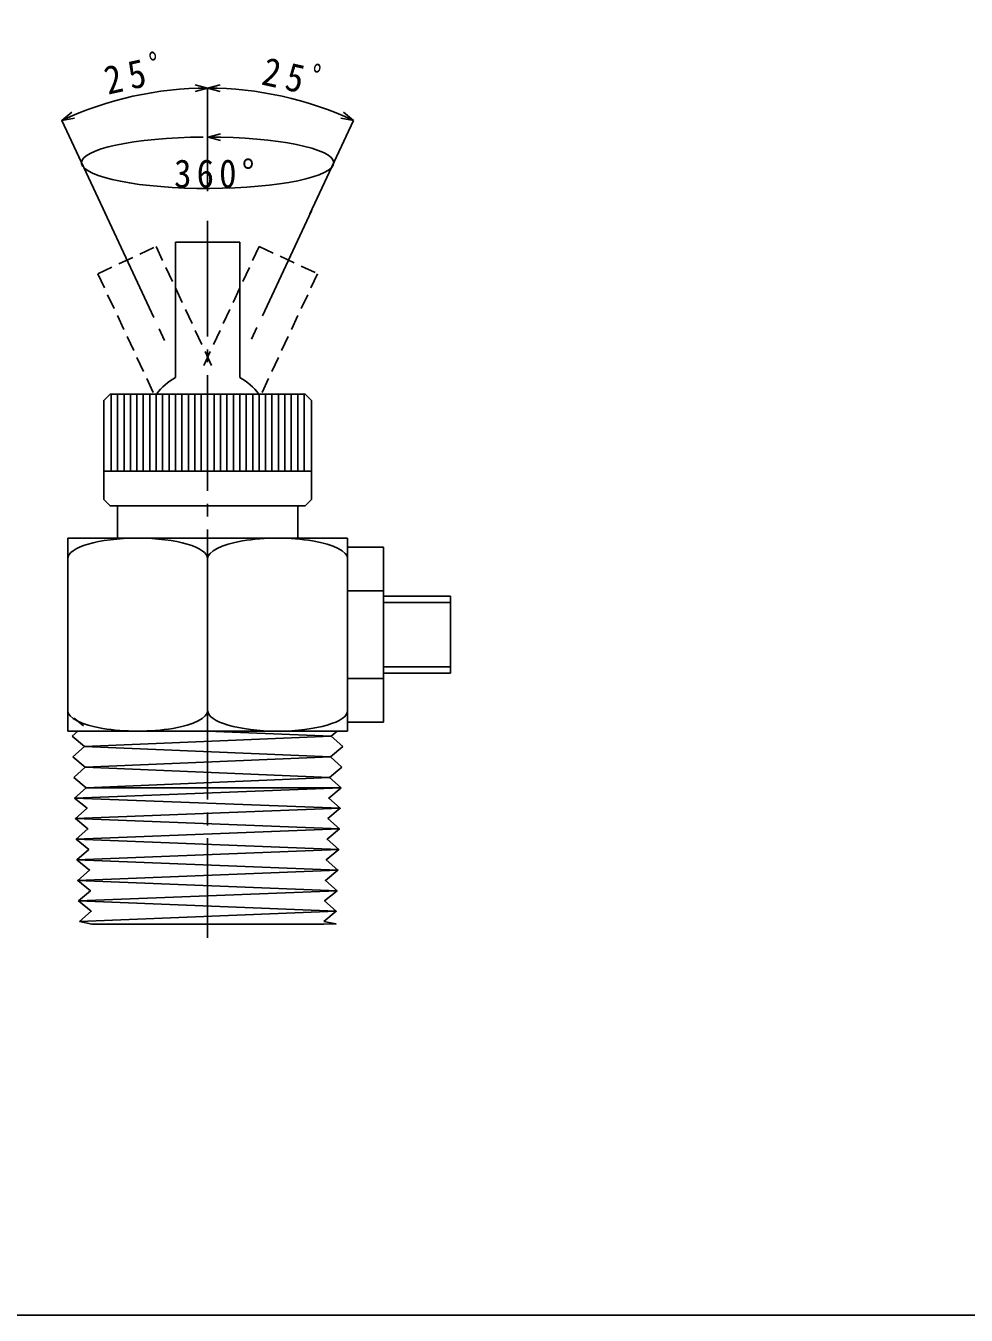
# Model space of a CAD drawing. Units: millimetres, scale not verified. Extents: x -140 to 140, y -97 to 99.
# Drawn here: x -6.1 to 67, y -96.9 to 3.3 of the extents above; entities that cross this region are included whole.
import ezdxf

# ---------------------------------------------------------------- set-up
doc = ezdxf.new("R2010")
doc.units = ezdxf.units.MM
doc.linetypes.add('CHAIN2', pattern=[12, 9, -1, 1, -1])
doc.linetypes.add('DASHED1', pattern=[1.8, 1.2, -0.6])
for name, color, linetype in [('0-0_図面枠', 7, 'Continuous'), ('0-1_ノズル', 3, 'Continuous'), ('0-6', 7, 'Continuous')]:
    doc.layers.add(name, color=color, linetype=linetype)
doc.styles.add('ＭＳ ゴシック', font='')
doc.styles.get('ＭＳ ゴシック').set_extended_font_data('MS Gothic')

msp = doc.modelspace()

# ---------------------------------------------------------------- linework, layer by layer
at = {"layer": '0-0_図面枠', "color": 5}
msp.add_lwpolyline([(-139.949, 99.1), (-139.949, -96.9), (140.051, -96.9), (140.051, 99.1)], dxfattribs=at)
msp.add_lwpolyline([(-139.949, 99.1), (-139.949, -96.9), (140.051, -96.9), (140.051, 99.1)], dxfattribs=at)
at = {"layer": '0-1_ノズル', "color": 7}
for p, q in [((8.023, -1.524), (7.057, -1.266)), ((8.023, -1.524), (7.057, -1.783)), ((8.023, -1.524), (8.989, -1.266)), ((8.023, -1.524), (8.989, -1.783)), ((8.023, -9.524), (8.023, -1.524)), ((-3.309, -4.037), (-2.543, -3.394)), ((19.355, -4.037), (18.371, -3.863)), ((19.355, -4.037), (18.589, -3.394)), ((15.974, -11.287), (19.355, -4.037)), ((8.053, -5.328), (9.019, -5.07)), ((8.053, -5.328), (9.019, -5.588)), ((0.523, -25.304), (0.523, -31.304)), ((1.023, -25.304), (1.023, -31.304)), ((1.523, -25.304), (1.523, -31.304)), ((2.023, -25.304), (2.023, -31.304)), ((2.523, -25.304), (2.523, -31.304)), ((3.023, -25.304), (3.023, -31.304)), ((3.523, -25.304), (3.523, -31.304)), ((4.023, -25.304), (4.023, -31.304)), ((4.523, -25.304), (4.523, -31.304)), ((5.023, -25.304), (5.023, -31.304)), ((5.523, -25.304), (5.523, -31.304)), ((6.023, -25.304), (6.023, -31.304)), ((6.523, -25.304), (6.523, -31.304)), ((7.023, -25.304), (7.023, -31.304)), ((7.523, -25.304), (7.523, -31.304)), ((8.023, -25.304), (8.023, -31.304)), ((8.523, -25.304), (8.523, -31.304)), ((9.023, -25.304), (9.023, -31.304)), ((9.523, -25.304), (9.523, -31.304)), ((10.023, -25.304), (10.023, -31.304)), ((10.523, -25.304), (10.523, -31.304)), ((11.023, -25.304), (11.023, -31.304)), ((11.523, -25.304), (11.523, -31.304)), ((12.023, -25.304), (12.023, -31.304)), ((12.523, -25.304), (12.523, -31.304)), ((13.023, -25.304), (13.023, -31.304)), ((13.523, -25.304), (13.523, -31.304)), ((14.023, -25.304), (14.023, -31.304)), ((14.523, -25.304), (14.523, -31.304)), ((15.023, -25.304), (15.023, -31.304)), ((15.523, -25.304), (15.523, -31.304))]:
    msp.add_line(p, q, dxfattribs=at)
at = {"layer": '0-1_ノズル', "color": 7, "linetype": 'CHAIN2'}
for p, q in [((0.025, -11.186), (4.826, -21.482)), ((8.023, -11.83), (8.023, -67.569)), ((16.081, -11.059), (11.221, -21.482))]:
    msp.add_line(p, q, dxfattribs=at)
at = {"layer": '0-1_ノズル', "linetype": 'DASHED1'}
for p, q in [((-0.512, -15.95), (4.019, -13.837)), ((4.019, -13.837), (8.459, -23.358)), ((12.027, -13.837), (7.587, -23.358)), ((-0.512, -15.95), (3.927, -25.471))]:
    msp.add_line(p, q, dxfattribs=at)
at = {"layer": '0-1_ノズル'}
for p, q in [((5.523, -13.504), (5.523, -24.009)), ((15.603, -25.304), (0.443, -25.304)), ((16.103, -25.804), (15.603, -25.304)), ((16.103, -25.804), (16.103, -33.504)), ((16.103, -31.304), (-0.057, -31.304)), ((1.023, -34.004), (1.023, -36.504)), ((15.023, -34.004), (15.023, -36.504)), ((15.603, -34.004), (16.103, -33.504)), ((-2.854, -36.504), (18.9, -36.504)), ((-2.854, -36.504), (-2.854, -51.504)), ((18.9, -36.504), (18.9, -51.504)), ((18.9, -37.204), (21.7, -37.204)), ((21.7, -37.204), (21.7, -50.804)), ((8.023, -49.904), (8.023, -38.104)), ((18.9, -40.604), (21.7, -40.604)), ((21.7, -41.004), (26.9, -41.004)), ((26.9, -41.004), (26.9, -47.004)), ((21.7, -41.512), (26.9, -41.512)), ((21.7, -46.496), (26.9, -46.496)), ((21.7, -47.004), (26.9, -47.004)), ((18.9, -47.404), (21.7, -47.404)), ((-2.341, -50.504), (-1.618, -51.104)), ((18.9, -50.804), (21.7, -50.804)), ((-2.854, -51.504), (18.9, -51.504)), ((-2.067, -51.504), (-2.515, -51.904)), ((-2.515, -51.904), (-1.552, -52.704)), ((17.62, -51.904), (18.516, -52.704)), ((-1.552, -52.704), (-2.449, -53.504)), ((18.516, -52.704), (17.558, -53.504)), ((-2.449, -53.504), (-1.485, -54.304)), ((17.558, -53.504), (18.454, -54.304)), ((-1.485, -54.304), (-2.382, -55.104)), ((-2.382, -55.104), (-1.418, -55.904)), ((18.454, -54.304), (17.497, -55.104)), ((17.497, -55.104), (18.392, -55.904)), ((18.392, -55.904), (-2.315, -56.704)), ((18.023, -65.504), (17.048, -66.304)), ((-1.946, -66.304), (-0.977, -66.504)), ((17.04, -66.504), (-0.977, -66.504))]:
    msp.add_line(p, q, dxfattribs=at)
at = {"layer": '0-1_ノズル', "color": 7}
msp.add_lwpolyline([(0.072, -11.287), (-3.309, -4.037), (-2.324, -3.863)], dxfattribs=at)
at = {"layer": '0-1_ノズル'}
for points in [[(5.523, -13.504), (10.523, -13.504), (10.523, -24.009)], [(-0.057, -33.504), (-0.057, -25.804), (0.443, -25.304)], [(15.603, -34.004), (0.443, -34.004), (-0.057, -33.504)], [(18.392, -55.904), (-1.418, -55.904), (17.497, -55.104), (-1.485, -54.304), (17.558, -53.504), (-1.552, -52.704), (17.62, -51.904)], [(18.098, -51.504), (17.62, -51.904), (8.001, -51.504)], [(-1.418, -55.904), (-2.315, -56.704), (18.331, -57.504), (-2.254, -58.304), (18.269, -59.104), (-2.192, -59.904), (18.208, -60.704), (-2.131, -61.504), (18.146, -62.304), (-2.069, -63.104), (18.085, -63.904), (-2.008, -64.704), (18.023, -65.504), (-1.946, -66.304)], [(18.392, -55.904), (17.435, -56.704), (18.331, -57.504), (17.371, -58.304), (18.269, -59.104), (17.306, -59.904), (18.208, -60.704), (17.242, -61.504), (18.146, -62.304), (17.177, -63.104), (18.085, -63.904), (17.113, -64.704), (18.023, -65.504)], [(-2.315, -56.704), (-1.352, -57.504), (-2.254, -58.304), (-1.285, -59.104), (-2.192, -59.904), (-1.218, -60.704), (-2.131, -61.504), (-1.152, -62.304), (-2.069, -63.104), (-1.085, -63.904), (-2.008, -64.704), (-1.018, -65.504), (-1.946, -66.304)], [(17.048, -66.304), (17.985, -66.489), (17.04, -66.504)]]:
    msp.add_lwpolyline(points, dxfattribs=at)
at = {"layer": '0-1_ノズル', "linetype": 'DASHED1'}
msp.add_lwpolyline([(12.027, -13.837), (16.559, -15.95), (12.119, -25.471)], dxfattribs=at)
at = {"layer": '0-1_ノズル'}
for start, end in [(120, 142.6271), (37.3729, 60)]:
    msp.add_arc((8.023, -28.339), 5, start, end, dxfattribs=at)
at = {"layer": '0-1_ノズル', "color": 7}
msp.add_ellipse((8.023, -7.328), major_axis=(9.797, 0), ratio=0.204139, start_param=1.605978, end_param=7.8509504, dxfattribs=at)
at = {"layer": '0-1_ノズル'}
for centre, major_axis, start_param, end_param in [((2.585, -38.104), (-5.439, 0), 3.1415927, 6.2831853), ((13.462, -38.104), (5.439, 0), 6.2831853, 9.424778), ((2.585, -49.904), (-5.439, 0), 6.2831853, 9.424778), ((13.462, -49.904), (5.439, 0), 3.1415927, 6.2831853)]:
    msp.add_ellipse(centre, major_axis=major_axis, ratio=0.294191, start_param=start_param, end_param=end_param, dxfattribs=at)
at = {"layer": '0-6', "color": 4}
msp.add_line((8.023, -9.524), (8.023, -1.524), dxfattribs=at)
at = {"layer": '0-6'}
for start, end in [(90, 115), (65, 90)]:
    msp.add_arc((8.023, -28.339), 26.814, start, end, dxfattribs=at)

# ---------------------------------------------------------------- texts
at = {"layer": '0-1_ノズル', "color": 7, "insert": (5.418, -9.298), "char_height": 2.199, "attachment_point": 7, "style": 'ＭＳ ゴシック'}
msp.add_mtext('\\T1.3;\\W0.9;360°', dxfattribs=at)
at = {"layer": '0-6', "char_height": 2.199, "attachment_point": 7, "style": 'ＭＳ ゴシック'}
for insert, rotation in [((0.281, -2.078), 12.5), ((12.105, -1.266), 347.5)]:
    msp.add_mtext('\\T1.38;\\W0.9;25ﾟ', dxfattribs=dict(at, insert=insert, rotation=rotation))

doc.saveas('drawing.dxf')
